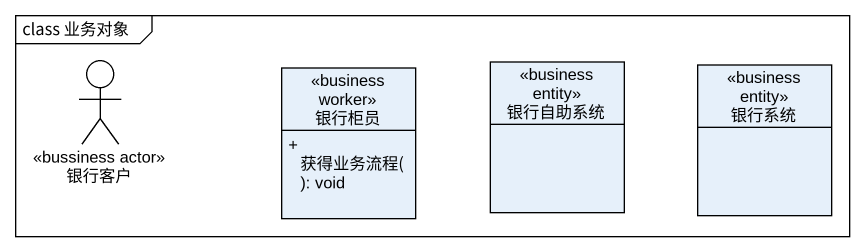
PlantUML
@startuml
mainframe class 业务对象
allowmixing
hide circle
hide empty members
skinparam classAttributeIconSize 0
actor 银行客户 <<bussiness actor>>
class 银行柜员 <<business worker>> {
  + 获得业务流程(): void
}
class 银行自助系统 <<business entity>>
class 银行系统 <<business entity>>
@enduml
